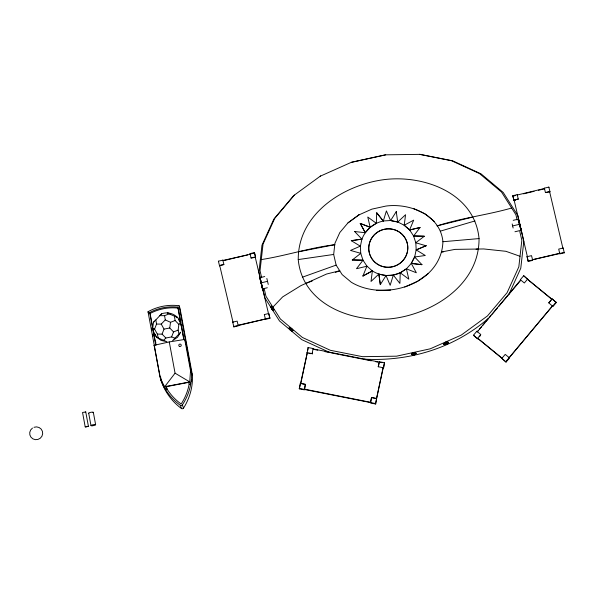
<?xml version="1.0" encoding="UTF-8"?>
<svg xmlns="http://www.w3.org/2000/svg" width="594" height="594" viewBox="0 0 594 594"><rect width="100%" height="100%" fill="white"/><g stroke="black" fill="none" stroke-linecap="round" stroke-linejoin="round"><path stroke-width="0.89" d="M351.292 240.689L360.402 246.22L361.909 239.07L351.292 240.689L361.939 239.167C365.347 229.915 373.596 222.921 383.279 221.065L376.693 212.756L376.321 223.359L370.181 227.331L365.28 232.729L354.633 231.526M385.989 275.497L390.169 285.291L393.31 275.111L399.888 283.42L400.245 272.765L406.385 268.785L408.821 279.15L400.267 272.824C391.342 276.975 380.576 276.314 372.341 270.871L362.897 276.039L372.364 270.931L371.02 281.467L378.846 274.072L385.989 275.497L393.287 275.052L400.245 272.765M271.718 308.019C270.716 305.175 271.51 309.132 272.661 309.593C273.544 309.251 272.163 307.232 271.473 306.786C270.188 307.098 272.795 311.59 273.76 309.793C273.797 308.531 271.48 304.492 270.916 306.942M272.082 306.801C274.829 311.338 271.874 308.613 271.228 306.935M270.961 306.237L272.765 308.078L273.27 310.358M289.085 328.178C290.897 326.596 294.654 333.434 290.696 330.383C286.263 326.626 293.74 327.91 292.59 330.992M289.642 328.601C290.347 327.925 292.545 329.997 291.884 330.732C289.85 330.843 289.449 327.049 290.518 328.623M272.869 307.157L282.655 296.896L300.958 285.61L326.552 274.034L339.731 270.753M446.77 343.703C441.379 346.324 444.631 340.926 447.883 341.996C448.99 344.609 441.312 345.849 445.106 342.864M445.678 344.268C444.215 344.884 444.223 342.174 444.995 344.023C447.557 344.126 448.002 340.911 445.151 342.909M444.75 342.731L444.899 343.057C445.96 341.587 449.933 342.196 447.171 343.881M191.417 381.274L191.558 379.796M298.24 259.571C297.936 213.833 343.666 184.63 384.764 179.551C424.42 174.77 474.829 193.392 479.046 238.58C479.351 284.318 433.627 313.521 392.523 318.607C352.873 323.388 302.457 304.759 298.24 259.571L333.672 254.455L334.912 243.325L339.805 232.558L348.002 222.847L358.939 214.857L348.002 222.847M409.6 229.908L413.691 220.144L404.217 225.245L409.6 229.908L413.595 235.996L420.084 227.472L409.637 230.004L404.217 225.245L405.561 214.716L397.72 222.045L391.468 220.797M154.589 321.064L153.482 322.267L152.71 327.962L154.589 329.083L157.358 334.103L158.242 338.001L166.869 341.713L161.108 340.421L156.356 336.88L154.395 333.516M163.499 340.421L165.867 338.016L171.599 336.917L173.545 331.912L169.75 328.007L170.53 322.312L175.104 320.515L178.891 324.421L178.118 330.116L179.002 334.014L172.609 340.614L177.524 337.266L180.658 332.209L179.002 334.014M305.353 384.34L304.432 389.864L299.339 388.847L300.26 383.323L305.353 384.34L304.477 389.486L375.534 403.549L375.705 404.039L370.619 403.029L370.441 402.539L371.532 397.512L376.626 398.522L375.705 404.039M307.135 353.044L308.048 347.527L313.142 348.537L313.32 349.027M299.339 388.847L300.252 384.652M307.677 350.527L308.041 348.856M300.727 383.821L307.298 352.68L300.594 383.449L305.375 384.4M306.957 352.554L312.073 353.623L313.142 348.537M312.221 354.054L312.585 352.383M313.097 348.916L379.284 362.08L378.259 366.795L379.328 361.709L384.422 362.719L383.501 368.235L384.422 362.719M370.663 402.65L371.532 397.512M376.462 398.893L383.033 367.745M375.534 403.549L383.16 368.109M414.657 257.046L416.164 249.896L426.084 245.753L416.164 249.896L425.289 255.487L414.642 257.009L421.97 264.686L411.286 263.394L414.627 256.95L411.323 263.491L416.349 272.757L406.407 268.844L400.274 272.861M412.496 354.581C409.147 353.764 415.949 351.047 416.104 353.556C414.894 356.244 408.613 354.366 413.573 352.985M414.189 352.895C418.013 353.497 409.905 355.316 412.971 353.163M413.35 354.618C409.058 353.697 418.065 352.584 414.671 353.92M396.272 211.598L390.577 220.619L386.412 210.892L383.279 221.065L376.693 212.756M446.495 343.532C448.685 343.57 446.436 341.587 445.092 343.302M154.589 329.083L156.534 324.079L155.851 319.869L161.538 313.862C169.03 310.914 178.022 314.894 180.554 322.616L178.891 324.421M165.867 338.016L162.073 334.118L164.011 329.113L161.249 324.094L156.534 324.079M362.897 276.039L366.929 266.112L372.379 270.968M508.917 294.342L520.775 268.236L523.819 241.35L521.547 231.549M414.3 354.069C416.164 354.655 416.335 352.123 413.78 352.947M85.744 411.939L82.544 412.474L85.209 426.863L85.922 426.989L88.409 426.254L85.744 411.902L85.209 412.266M85.209 426.863L88.409 426.254M380.323 284.623L378.883 274.176L380.323 284.623L386.011 275.564M183.501 408.123L184.303 406.853A58.375 57.202 -19.6 0 0 192.486 375.497L180.019 308.368L179.091 305.762A49.287 48.3 -19.6 0 0 148.025 311.731L160.491 378.861L161.42 381.467A58.375 57.202 -19.6 0 0 180.279 407.625L181.489 408.509A1.396 1.366 -19.6 0 0 183.501 408.123L182.351 404.9L183.175 403.66A58.643 56.289 -8.7 0 0 191.558 372.891L192.486 375.497M185.87 342.649L184.727 339.434L169.268 341.929L175.067 373.173L164.657 386.731L165.518 389.144M294.401 195.062L274.762 218.332L263.038 244.127L260.031 270.701L261.664 277.747M333.672 254.455L336.137 265.11L342.159 274.606L351.314 282.261C384.088 302.071 441.528 284.348 442.916 241.728L479.046 238.58M473.455 335.239L476.804 331.266L480.791 334.519L477.442 338.483L477.621 338.974L473.455 335.239L477.442 338.483M520.522 280.182L520.344 279.692L523.7 275.727L527.858 279.462L523.7 275.727M520.619 279.952L477.212 331.898L478.4 330.487M479.596 329.076L481.385 326.952M482.58 325.542L484.964 322.713M486.152 321.302L487.941 319.186M489.137 317.768L490.926 315.652M492.122 314.241L497.49 307.878M498.678 306.467L520.151 281.029M520.344 279.692L524.354 282.996L527.687 278.972M479.38 336.805L480.427 335.565M501.863 358.36L505.219 354.395L509.207 357.64L509.385 358.13L506.036 362.102L501.863 358.36L506.036 362.102M548.782 302.881L552.108 298.856L556.274 302.591L552.925 306.556L548.759 302.821L551.923 299.161L527.494 279.277L551.336 298.945M505.858 361.612L552.517 305.925L509.11 357.87M552.747 306.066L556.095 302.101M406.415 268.882L411.286 263.394M289.092 328.051L289.679 327.569M289.107 328.319L289.456 327.621M289.159 328.482L289.36 328.051M289.241 328.668L289.412 328.215M289.352 328.868L290.392 327.814M289.486 329.076L290.043 328.103M289.753 328.942L289.946 328.541M290.228 328.467L290.615 327.94M289.827 329.083L290.006 328.675M289.649 329.299L289.501 328.4M290.369 328.534L290.845 328.088M289.917 329.224L290.08 328.809M289.827 329.522L290.176 328.957M290.028 329.744L290.288 329.106M290.295 329.685L290.407 329.262M290.243 329.967C291.617 330.368 293.77 330.546 291.157 329.113M290.466 330.182L290.852 329.715M290.696 330.383L291.171 329.982M290.934 330.568L291.335 330.101M291.164 330.739L291.639 330.294M291.929 330.019L292.359 329.529M291.394 330.895L291.914 330.413M292.062 330.286L292.523 329.752M291.78 330.717L292.352 330.13M291.617 331.021L292.656 329.96M292.33 331.266L292.901 330.509M292.456 331.252L292.916 330.776M161.249 324.094L165.273 319.891L164.59 315.674L169.156 313.877L177.784 317.597L175.898 316.476L176.997 317.753M159.764 315.659L161.538 313.862M153.482 322.267L155.851 319.869M352.279 259.972L360.751 253.363L360.365 246.124L350.505 250.43L360.729 253.304L363.001 260.217L352.264 259.934L362.986 260.179L366.966 266.209L356.504 268.703L363.001 260.217M424.309 236.212L413.587 235.959L424.324 236.249L415.8 242.723L416.201 250M320.619 175.921L293.696 195.575L273.827 219.119L261.961 245.218L258.917 272.104L260.573 279.232M428.586 273.329L417.634 281.289L404.7 287.051M488.305 318.421C453.883 348.299 408.709 361.865 363.483 359.088M270.879 306.43L271.555 306.029M270.975 307.165L271.555 306.853M271.235 307.157L271.978 306.712M271.05 307.41L271.592 307.105M271.755 306.987L272.29 306.667M271.97 307.224L272.453 306.883M271.265 307.93L271.748 307.603M272.089 307.373L272.624 307.113M271.391 308.204L271.911 307.974M271.532 308.472L272.015 308.167M272.431 307.885L272.943 307.625M271.681 308.746L273.596 310.172M271.844 309.006L272.342 308.702M272.72 308.449L273.24 308.167M272.007 309.259L272.572 309.014M272.171 309.489L272.683 309.14M272.342 309.704L273.574 308.962M272.661 309.593L273.322 309.199M272.505 309.89L273.648 309.199M272.95 310.276L273.752 309.942M273.069 310.335L273.723 310.053M155.777 345.032L149.74 312.533L151.069 311.835A47.75 46.792 -19.6 0 1 176.292 306.987L177.784 307.143L178.133 308.123L180.814 322.564M152.599 327.049L150.089 313.506L151.418 312.808A47.75 46.792 -19.6 0 1 176.641 307.967L178.133 308.123M320.225 176.203L351.626 162.199L385.32 154.834L420.158 154.358L452.673 160.826L481.006 173.827L503.229 192.478L517.834 215.511L521.138 229.767M358.954 214.894L371.881 209.133L385.944 206.059C409.801 202.881 440.421 214.813 442.931 241.765M173.545 331.912L178.118 330.116M306.155 283.256L312.184 281.021M335.439 272.394L339.738 270.79M302.324 277.212L336.137 265.11M437.132 225.839L437.139 225.876C461.456 217.946 487.065 215.095 511.627 208.019M414.545 354.291L414.1 354.128M440.458 231.111L474.962 220.946M437.139 225.876L472.549 217.129M233.004 322.126L219.721 265.54L223.886 264.545L219.431 265.555L219.58 265.978L218.406 261.197L222.847 260.135L223.002 260.558M255.323 257.365L251.047 258.041L250.007 253.631L254.44 252.569L255.62 257.351L254.44 252.569M222.928 260.454L250.208 254.277M251.047 253.846L254.596 252.999M223.923 260.566L235.313 257.841M237.065 257.425L247.579 254.908M251.032 257.982L255.465 256.92M515.74 200.081L513.959 200.505L512.785 195.723L517.226 194.661L517.381 195.084M549.702 191.892L545.426 192.567L544.386 188.157L548.826 187.095L548.975 187.526M517.307 194.988L544.468 188.484M512.785 195.723L512.941 196.154L515.599 195.515M523.559 193.837L534.073 191.32M538.454 190.273L544.587 188.803M513.81 200.081L518.265 199.072L514.107 200.067L527.383 256.653M233.88 326.915L232.707 322.134L237.162 321.131L238.164 325.43L233.732 326.492L233.88 326.915L238.32 325.854L238.12 325.208L265.399 319.03L238.239 325.527M264.308 314.575L268.748 313.513L269.921 318.295L265.488 319.357L264.33 314.627M265.332 318.926L269.765 317.864L269.921 318.295M527.086 256.66L531.541 255.658L532.699 260.38L528.266 261.442L527.086 256.66L528.266 261.442M563.275 248.463L563.127 248.04L558.694 249.101L559.711 253.452L564.144 252.391L564.3 252.821L559.867 253.883L559.667 253.237L532.499 259.734L559.778 253.556M528.111 261.018L532.543 259.957M409.622 229.967L420.084 227.472M260.031 278.653L259.816 277.702L264.724 276.537M259.92 278.111L260.499 279.366M513.201 220.337L518.339 219.119L519.119 221.443L518.436 219.528M266.854 278.445L267.515 281.333L260.974 282.893L260.744 281.883M520.366 226.752L519.312 224.042L521.673 232.365L519.059 221.146M513.134 228.007L512.644 225.935L519.498 224.309L519.045 222.334M260.803 280.903L263.149 290.941L261.85 285.335M267.33 287.748L262.429 288.914L262.169 287.83M520.752 230.019L521.562 231.912L518.993 221.473M514.953 231.749L520.953 230.331L520.693 229.247M184.727 339.434L190.526 370.671L189.761 381.905L164.657 386.731L163.469 384.652A58.071 56.905 -19.6 0 1 159.92 376.551L154.121 345.314L169.268 341.929M351.603 162.318L385.684 154.871M299.131 251.685L334.756 244.691M441.765 251.93L454.959 249.383L483.702 248.953L505.895 251.299L520.025 256.281M164.011 329.113L169.75 328.007M413.535 353.088L414.144 352.985M413.35 354.551L414.33 354.737M413.053 354.581L413.973 354.536M261.301 259.578C286.018 255.754 309.92 247.683 334.771 244.728M441.773 251.967L443.577 251.819M476.061 249.19L477.866 249.042M383.241 220.968L390.54 220.523L397.683 221.948L404.217 225.245M376.425 290.332L390.629 290.087M159.875 315.659L164.59 315.674M157.358 334.103L162.073 334.118M411.308 263.454L421.97 264.686M419.386 154.329L451.522 160.722L479.521 173.574L501.492 192.003L515.919 214.768L517.144 220.055M380.353 362.362L382.053 362.704M313.231 349.279L317.76 350.185M325.015 351.626L329.551 352.532M330.969 352.814L338.617 354.336M339.998 354.611L353.549 357.306M354.937 357.581L362.578 359.103M364.003 359.385L371.257 360.825M375.787 361.731L377.606 362.088M378.237 366.728L383.33 367.745M308.828 353.378L310.61 353.675M371.554 397.572L376.329 398.522M304.351 389.122L370.53 402.286M299.161 388.357L304.254 389.374M426.098 245.79L415.822 242.783L413.565 235.9M170.641 314.055L167.27 312.756L169.156 313.877M171.599 336.917L174.97 338.216M365.243 232.633L360.239 223.426L370.166 227.302L367.768 217.033L376.284 223.262M360.254 223.455L370.144 227.235M413.587 208.553L425.274 213.914L434.429 221.569M330.064 352.636L301.73 339.627L279.507 320.975L264.902 297.943L262.637 288.142M165.273 319.891L170.53 322.312M158.242 338.001L156.356 336.88L153.586 331.86L152.881 328.742M175.067 373.173L189.761 381.905L190.622 384.318M181.489 408.509L180.338 405.286L179.143 404.432A58.643 56.148 -25.1 0 1 160.491 378.861M291.424 330.472L290.288 329.477M556.274 302.591L552.108 298.856M354.618 231.489L361.939 239.167M178.645 319.676L180.227 322.542M165.407 389.256L164.62 387.867A58.071 56.905 -19.6 0 1 161.063 379.766M360.239 223.426L365.265 232.692M447.883 341.996L448.218 342.634M448.062 342.434L448.158 342.909M447.267 342.359L447.802 343.391M446.933 341.892L447.327 342.649M447.297 342.864L447.616 343.555M446.673 341.936L446.926 342.604M447.104 343.087L447.408 343.718M446.406 341.996L446.762 342.619M446.124 342.077L446.391 342.686M446.673 343.429L446.918 344.037M446.309 343.636L446.651 344.178M445.552 342.3L445.804 342.901M445.003 342.575L445.255 343.191M445.53 343.933L445.797 344.527M445.166 344.008L445.515 344.617M444.512 342.887L444.817 343.532M444.995 344.023L445.24 344.676M444.305 343.057L444.631 343.763M444.602 343.978L444.98 344.72M444.386 343.636L444.654 344.268M443.711 343.844L444.164 344.676M443.696 343.978L443.933 344.527M544.386 188.157L544.542 188.588M545.426 192.567L549.844 191.446L549.999 191.877L548.826 187.095M562.867 248.158L549.584 191.572M476.804 331.266L476.982 331.756M397.683 221.948L396.257 211.561M379.328 361.709L379.507 362.199M308.048 347.527L308.227 348.017M259.816 277.702L260.543 279.737M261.672 284.467L261.13 282.937L261.234 283.947M250.007 253.631L250.163 254.061M268.488 313.632L255.205 257.039M218.406 261.197L218.555 261.62M232.707 322.134L232.863 322.564M190.526 370.671L191.676 373.886L179.091 305.762M189.375 384.622L188.58 382.395L166.016 386.731L167.07 389.709L166.409 386.122M149.74 312.533L150.089 313.506M148.025 311.731L148.641 313.469M154.121 345.314L154.692 346.926M262.481 288.543L261.36 283.917M520.463 228.311L520.723 229.403M261.939 286.895L262.199 287.986M520.478 228.423L519.498 224.309M261.954 287.006L260.692 281.044M268.25 284.437L267.515 281.333M563.127 248.04L564.3 252.821M517.226 194.661L518.265 199.072M512.941 196.154L513.959 200.505M268.748 313.513L269.765 317.864M222.847 260.135L223.886 264.545M260.937 280.873L261.746 284.363M262.555 287.845L263.164 290.459M260.729 280.531L261.657 284.533M519.312 224.042L518.31 219.557M519.795 231.497L521.836 240.303L518.829 266.877L507.105 292.679L487.466 315.941L461.248 335.09L430.234 348.812L396.547 356.177L362.481 356.675L330.346 350.289L302.346 337.437L280.375 319L265.949 296.243L264.315 289.196M512.644 225.935L512.191 223.96M519.297 223.418L518.837 221.421M260.781 282.002L260.313 280.004M180.732 323.396L181.437 326.507M518.651 220.567L518.896 221.621M260.499 280.175L260.046 278.081M260.127 279.15L260.372 280.205M518.48 219.795L518.711 220.805M259.964 278.378L260.194 279.388M518.339 219.119L518.555 220.07M415.874 352.881L416.075 353.682M415.325 353.237L415.406 353.668M415.169 352.628L415.34 353.846M415.035 352.985L415.213 353.385M415.191 353.579L415.384 354.321M414.916 352.598L414.968 353.296M414.976 353.757L415.154 354.44M414.367 352.606L414.464 353.244M414.493 354.002L414.619 354.648M414.07 352.628L414.263 353.252M413.766 352.673L413.855 353.304M413.899 354.18L414.033 354.811M413.461 352.732L413.647 353.341M413.164 352.806L413.238 353.452M413.276 354.269L413.424 354.908M412.875 352.888L413.045 353.519M412.6 352.992L412.711 353.675M412.34 353.096L412.444 353.853M412.11 353.215L412.399 354.484M412.132 353.846L412.251 354.358M411.479 353.727L411.612 354.655M411.39 353.979L411.523 354.559M181.148 324.369L183.836 338.818M177.784 307.143L183.821 339.642M155.531 341.32L155.866 343.124M152.933 328.853L155.955 345.107M151.477 327.94L151.819 329.759M152.658 334.288L152.992 336.107M160.573 376.93L161.42 381.467M93.325 412.318L95.634 424.717M88.684 413.209L90.986 425.608M174.413 316.298L175.104 320.515M153.356 328.549L153.586 331.86M182.351 404.9A1.396 1.366 -19.6 0 1 180.338 405.286M189.13 384.296A57.113 54.774 -8.4 0 1 181.853 402.903L181.14 403.979L180.101 403.237A57.113 54.626 -25.2 0 1 166.773 388.587M88.803 413.305A2.369 0.468 -10.5 0 1 91.305 412.236A2.369 0.468 -10.5 0 1 92.946 412.674M33.984 427.286A6.527 6.393 -19.6 0 1 42.671 433.798A6.527 6.393 -19.6 0 1 32.908 438.869A6.527 6.393 -19.6 0 1 32.477 428.074M502.093 358.175L477.68 338.298L502.227 358.546L502.093 358.175M179.596 346.451A1.24 1.218 -19.6 0 0 181.229 345.062A1.24 1.218 -19.6 0 0 179.21 344.379A1.24 1.218 -19.6 0 0 179.596 346.451M92.025 425.787A2.369 0.468 -10.5 0 0 95.634 424.777A2.369 0.468 -10.5 0 0 92.278 424.925A2.369 0.468 -10.5 0 0 92.025 425.787M382.209 266.446A19.572 19.179 -19.6 0 0 407.417 243.934A19.572 19.179 -19.6 0 0 375.282 233.947A19.572 19.179 -19.6 0 0 382.209 266.446M382.172 266.35A19.572 19.179 -19.6 0 0 407.38 243.83A19.572 19.179 -19.6 0 0 375.245 233.85A19.572 19.179 -19.6 0 0 382.172 266.35"/></g></svg>
